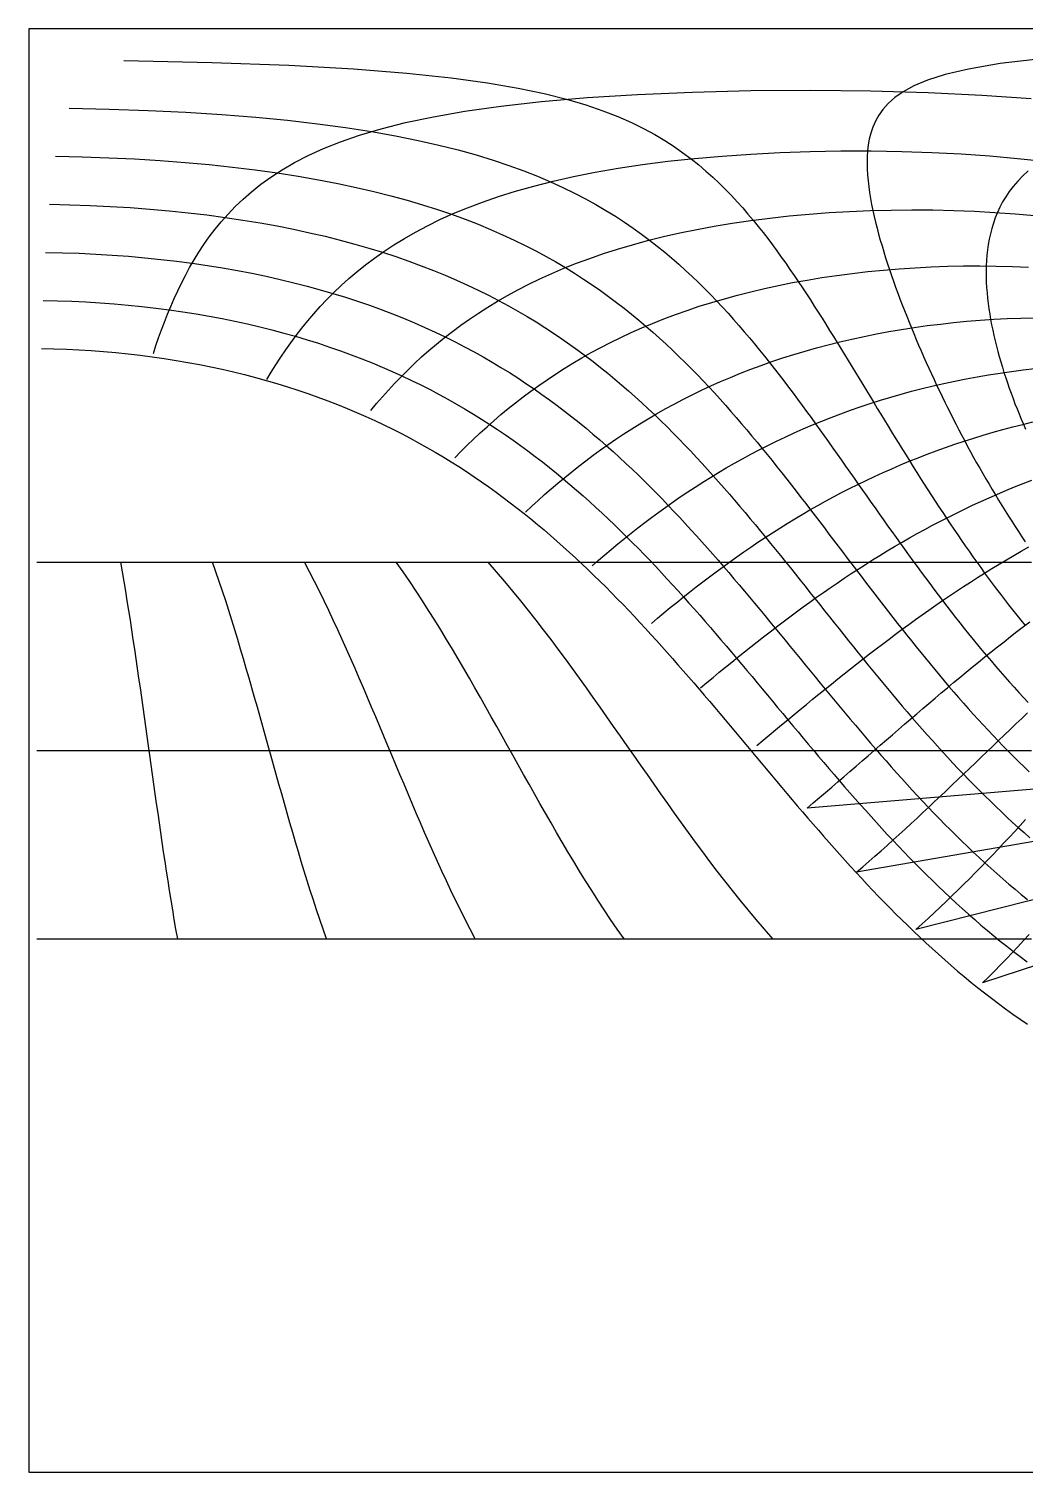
# Model space of a CAD drawing. Header units: millimetres. Extents: x -267 to 267, y -134 to 134.
# Drawn here: x -267 to -83, y -133.5 to 133.5 of the extents above; entities that cross this region are included whole.
import ezdxf

# ---------------------------------------------------------------- set-up
doc = ezdxf.new("R2010")
doc.units = ezdxf.units.MM
doc.layers.add('ENGRAVE', color=7, linetype='Continuous')
doc.layers.add('GUIDE', color=3, linetype='Continuous')

msp = doc.modelspace()

# ---------------------------------------------------------------- linework, layer by layer
at = {"layer": 'ENGRAVE'}
for points in [[(-249.4718, 127.6634), (-233.1893, 127.3229), (-218.9724, 126.7936), (-207.0132, 126.116), (-197.1217, 125.3269), (-188.963, 124.4554), (-182.1955, 123.5232), (-176.5265, 122.5458), (-171.7218, 121.5344), (-167.6001, 120.4969), (-164.0224, 119.4393), (-160.8822, 118.3659), (-158.0972, 117.2799), (-155.6036, 116.1839), (-153.3513, 115.0796), (-151.3006, 113.9687), (-149.4198, 112.8523), (-147.6833, 111.7314), (-146.0702, 110.6067), (-144.5633, 109.479), (-143.1485, 108.3488), (-141.8138, 107.2164), (-140.5494, 106.0824), (-139.3467, 104.947), (-138.1986, 103.8105), (-137.099, 102.6732), (-136.0425, 101.5353), (-135.0245, 100.3969), (-134.041, 99.2584), (-133.0886, 98.1197), (-132.1641, 96.9811), (-131.265, 95.8427), (-130.3886, 94.7046), (-129.533, 93.5669), (-128.6962, 92.4298), (-127.8765, 91.2933), (-127.0724, 90.1575), (-126.2825, 89.0225), (-125.5056, 87.8885), (-124.7405, 86.7553), (-123.9861, 85.6233), (-123.2416, 84.4923), (-122.5061, 83.3626), (-121.7788, 82.2341), (-121.059, 81.107), (-120.346, 79.9812), (-119.6391, 78.857), (-118.9379, 77.7342), (-118.2418, 76.6131), (-117.5502, 75.4936), (-116.8628, 74.3758), (-116.1791, 73.2598), (-115.4987, 72.1457), (-114.8212, 71.0335), (-114.1462, 69.9233), (-113.4735, 68.8151), (-112.8027, 67.709), (-112.1335, 66.6051), (-111.4656, 65.5034), (-110.7987, 64.404), (-110.1326, 63.3069), (-109.4671, 62.2123), (-108.8018, 61.1202), (-108.1367, 60.0306), (-107.4713, 58.9436), (-106.8057, 57.8594), (-106.1395, 56.7779), (-105.4725, 55.6992), (-104.8046, 54.6234), (-104.1356, 53.5506), (-103.4652, 52.4808), (-102.7935, 51.4141), (-102.12, 50.3506), (-101.4448, 49.2904), (-100.7677, 48.2335), (-100.0884, 47.1801), (-99.4069, 46.1301), (-98.723, 45.0837), (-98.0365, 44.0409), (-97.3474, 43.0019), (-96.6554, 41.9667), (-95.9604, 40.9354), (-95.2624, 39.9081), (-94.5611, 38.8849), (-93.8565, 37.8659), (-93.1484, 36.8511), (-92.4366, 35.8406), (-91.7211, 34.8346), (-91.0018, 33.8331), (-90.2785, 32.8363), (-89.551, 31.8442), (-88.8193, 30.8569), (-88.0833, 29.8746), (-87.3428, 28.8973), (-86.5977, 27.9251), (-85.848, 26.9582), (-85.0934, 25.9967), (-84.3339, 25.0406), (-83.5693, 24.0901), (-82.7997, 23.1453)], [(-79.3408, 128.0311), (-87.4122, 127.0835), (-93.2413, 126.0879), (-97.5588, 125.0613), (-100.8276, 124.0139), (-103.3465, 122.952), (-105.3141, 121.8797), (-106.8662, 120.7996), (-108.0983, 119.7139), (-109.0788, 118.6238), (-109.8585, 117.5303), (-110.4754, 116.4343), (-110.9584, 115.3363), (-111.33, 114.2369), (-111.6081, 113.1363), (-111.8068, 112.0349), (-111.9375, 110.9329), (-112.0096, 109.8306), (-112.0306, 108.7281), (-112.0069, 107.6257), (-111.9439, 106.5234), (-111.846, 105.4214), (-111.717, 104.3197), (-111.5602, 103.2186), (-111.3783, 102.118), (-111.1738, 101.0181), (-110.9486, 99.9189), (-110.7047, 98.8206), (-110.4436, 97.7231), (-110.1666, 96.6267), (-109.875, 95.5312), (-109.5698, 94.4369), (-109.252, 93.3437), (-108.9225, 92.2517), (-108.582, 91.1611), (-108.2311, 90.0717), (-107.8705, 88.9838), (-107.5007, 87.8973), (-107.1221, 86.8123), (-106.7353, 85.7289), (-106.3405, 84.6471), (-105.9382, 83.567), (-105.5286, 82.4886), (-105.112, 81.412), (-104.6887, 80.3373), (-104.2589, 79.2645), (-103.8228, 78.1936), (-103.3806, 77.1247), (-102.9324, 76.0579), (-102.4785, 74.9932), (-102.0189, 73.9308), (-101.5538, 72.8705), (-101.0832, 71.8126), (-100.6073, 70.757), (-100.1262, 69.7038), (-99.6398, 68.6532), (-99.1484, 67.605), (-98.6519, 66.5595), (-98.1504, 65.5166), (-97.644, 64.4765), (-97.1326, 63.4391), (-96.6163, 62.4047), (-96.0952, 61.3731), (-95.5692, 60.3445), (-95.0383, 59.319), (-94.5027, 58.2966), (-93.9622, 57.2774), (-93.4168, 56.2615), (-92.8667, 55.2489), (-92.3117, 54.2397), (-91.7518, 53.2339), (-91.1871, 52.2318), (-90.6175, 51.2333), (-90.043, 50.2384), (-89.4636, 49.2474), (-88.8793, 48.2602), (-88.2899, 47.277), (-87.6956, 46.2977), (-87.0963, 45.3226), (-86.4918, 44.3517), (-85.8823, 43.385), (-85.2677, 42.4228), (-84.6479, 41.4649), (-84.0229, 40.5116), (-83.3926, 39.5629), (-82.757, 38.6189)], [(-244.0152, 73.4772), (-243.5362, 74.9285), (-243.037, 76.3783), (-242.5159, 77.8267), (-241.9712, 79.2735), (-241.4009, 80.7185), (-240.8029, 82.1617), (-240.1747, 83.6027), (-239.5138, 85.0415), (-238.817, 86.4779), (-238.0811, 87.9115), (-237.3022, 89.3422), (-236.4762, 90.7696), (-235.5982, 92.1934), (-234.6629, 93.6133), (-233.6639, 95.0287), (-232.5943, 96.4391), (-231.4458, 97.844), (-230.2092, 99.2427), (-228.8736, 100.6344), (-227.4265, 102.0181), (-225.8533, 103.3928), (-224.1368, 104.7572), (-222.257, 106.1096), (-220.1902, 107.4484), (-217.9084, 108.7711), (-215.3785, 110.0752), (-212.5613, 111.3573), (-209.41, 112.6133), (-205.8697, 113.8384), (-201.876, 115.0263), (-197.3542, 116.1693), (-192.2203, 117.2581), (-186.3831, 118.281), (-179.7509, 119.2238), (-172.2433, 120.0696), (-163.8112, 120.7992), (-154.4638, 121.3915), (-144.2979, 121.8256), (-133.5177, 122.0835), (-122.4269, 122.1531), (-111.3866, 122.0312), (-100.7482, 121.7235), (-90.7909, 121.2441), (-81.6887, 120.6121)], [(-259.5537, 118.8301), (-252.1669, 118.6807), (-244.9622, 118.435), (-238.0135, 118.0977), (-231.3774, 117.6746), (-225.0922, 117.1724), (-219.1788, 116.5983), (-213.6433, 115.9593), (-208.4805, 115.2623), (-203.6764, 114.5137), (-199.2118, 113.7195), (-195.0641, 112.885), (-191.2094, 112.015), (-187.6237, 111.1137), (-184.2836, 110.1849), (-181.167, 109.2317), (-178.2533, 108.257), (-175.5236, 107.2633), (-172.9607, 106.2528), (-170.549, 105.2274), (-168.2742, 104.1887), (-166.1238, 103.1382), (-164.0864, 102.0773), (-162.1517, 101.007), (-160.3105, 99.9283), (-158.5546, 98.8421), (-156.8765, 97.7493), (-155.2697, 96.6504), (-153.7281, 95.5463), (-152.2463, 94.4374), (-150.8195, 93.3242), (-149.4432, 92.2072), (-148.1134, 91.0868), (-146.8264, 89.9635), (-145.5791, 88.8375), (-144.3684, 87.7091), (-143.1915, 86.5788), (-142.046, 85.4466), (-140.9295, 84.313), (-139.8399, 83.178), (-138.7754, 82.042), (-137.7342, 80.9051), (-136.7145, 79.7675), (-135.7149, 78.6294), (-134.734, 77.491), (-133.7705, 76.3524), (-132.8232, 75.2137), (-131.891, 74.0752), (-130.9728, 72.9369), (-130.0677, 71.7989), (-129.1747, 70.6615), (-128.293, 69.5246), (-127.4219, 68.3885), (-126.5605, 67.2532), (-125.7081, 66.1188), (-124.8642, 64.9855), (-124.028, 63.8533), (-123.199, 62.7223), (-122.3767, 61.5927), (-121.5604, 60.4646), (-120.7498, 59.3379), (-119.9443, 58.2129), (-119.1435, 57.0896), (-118.347, 55.9681), (-117.5543, 54.8485), (-116.765, 53.7308), (-115.9789, 52.6153), (-115.1954, 51.5018), (-114.4143, 50.3907), (-113.6353, 49.2818), (-112.858, 48.1754), (-112.0821, 47.0715), (-111.3074, 45.9701), (-110.5334, 44.8715), (-109.7601, 43.7756), (-108.987, 42.6825), (-108.214, 41.5924), (-107.4408, 40.5054), (-106.667, 39.4215), (-105.8926, 38.3408), (-105.1173, 37.2634), (-104.3408, 36.1894), (-103.5629, 35.1189), (-102.7834, 34.0521), (-102.0021, 32.9889), (-101.2188, 31.9295), (-100.4333, 30.874), (-99.6453, 29.8226), (-98.8548, 28.7752), (-98.0614, 27.732), (-97.265, 26.6932), (-96.4654, 25.6587), (-95.6624, 24.6288), (-94.8559, 23.6036), (-94.0457, 22.5831), (-93.2315, 21.5674), (-92.4133, 20.5568), (-91.5907, 19.5513), (-90.7638, 18.551), (-89.9323, 17.556), (-89.096, 16.5666), (-88.2547, 15.5827), (-87.4084, 14.6046), (-86.5568, 13.6324), (-85.6998, 12.6661), (-84.8372, 11.7061), (-83.9689, 10.7522), (-83.0947, 9.8049), (-82.2144, 8.864)], [(-262.0825, 109.9458), (-257.155, 109.8466), (-252.2772, 109.6821), (-247.472, 109.4537), (-242.7601, 109.1632), (-238.1592, 108.8129), (-233.6842, 108.4053), (-229.3466, 107.9431), (-225.1552, 107.4293), (-221.1154, 106.8669), (-217.2304, 106.259), (-213.5009, 105.6085), (-209.9256, 104.9186), (-206.5019, 104.1919), (-203.2256, 103.4313), (-200.0918, 102.6393), (-197.0949, 101.8183), (-194.2288, 100.9706), (-191.4873, 100.0982), (-188.8638, 99.2033), (-186.352, 98.2874), (-183.9456, 97.3524), (-181.6385, 96.3997), (-179.4247, 95.4308), (-177.2986, 94.447), (-175.2549, 93.4493), (-173.2884, 92.439), (-171.3943, 91.4171), (-169.5681, 90.3844), (-167.8055, 89.3418), (-166.1026, 88.2901), (-164.4556, 87.23), (-162.861, 86.1622), (-161.3155, 85.0872), (-159.8162, 84.0057), (-158.3601, 82.9182), (-156.9446, 81.8251), (-155.5672, 80.7269), (-154.2255, 79.6241), (-152.9175, 78.517), (-151.641, 77.4059), (-150.3943, 76.2913), (-149.1754, 75.1735), (-147.9827, 74.0526), (-146.8147, 72.9291), (-145.6699, 71.8032), (-144.5469, 70.6751), (-143.4444, 69.5451), (-142.3612, 68.4134), (-141.2962, 67.2801), (-140.2483, 66.1456), (-139.2165, 65.01), (-138.1997, 63.8735), (-137.1971, 62.7362), (-136.2079, 61.5983), (-135.2312, 60.46), (-134.2662, 59.3215), (-133.3122, 58.1828), (-132.3686, 57.0442), (-131.4345, 55.9058), (-130.5096, 54.7676), (-129.593, 53.6299), (-128.6843, 52.4928), (-127.7828, 51.3563), (-126.8882, 50.2206), (-125.9998, 49.0859), (-125.1172, 47.9522), (-124.2399, 46.8197), (-123.3675, 45.6885), (-122.4996, 44.5587), (-121.6357, 43.4303), (-120.7755, 42.3036), (-119.9185, 41.1786), (-119.0644, 40.0554), (-118.2128, 38.9341), (-117.3634, 37.8149), (-116.5159, 36.6978), (-115.6699, 35.583), (-114.8251, 34.4705), (-113.9812, 33.3606), (-113.1379, 32.2531), (-112.2949, 31.1484), (-111.4519, 30.0465), (-110.6086, 28.9474), (-109.7648, 27.8514), (-108.9201, 26.7585), (-108.0744, 25.6688), (-107.2273, 24.5824), (-106.3787, 23.4995), (-105.5282, 22.4202), (-104.6756, 21.3446), (-103.8206, 20.2728), (-102.9631, 19.2049), (-102.1028, 18.1411), (-101.2394, 17.0814), (-100.3728, 16.026), (-99.5027, 14.975), (-98.6288, 13.9286), (-97.7509, 12.8869), (-96.8689, 11.85), (-95.9825, 10.818), (-95.0915, 9.7912), (-94.1957, 8.7695), (-93.2948, 7.7533), (-92.3886, 6.7425), (-91.477, 5.7374), (-90.5597, 4.7381), (-89.6366, 3.7448), (-88.7073, 2.7577), (-87.7718, 1.7768), (-86.8298, 0.8023), (-85.8811, -0.1655), (-84.9255, -1.1266), (-83.9628, -2.0807), (-82.9928, -3.0277), (-82.0154, -3.9674)], [(-223.0391, 68.6466), (-222.21, 70.017), (-221.3515, 71.3832), (-220.4617, 72.745), (-219.5386, 74.1019), (-218.5797, 75.4538), (-217.5828, 76.8001), (-216.545, 78.1405), (-215.4634, 79.4745), (-214.335, 80.8017), (-213.1563, 82.1215), (-211.9236, 83.4333), (-210.6328, 84.7364), (-209.2795, 86.0302), (-207.8589, 87.3138), (-206.3659, 88.5863), (-204.7946, 89.8468), (-203.1391, 91.0943), (-201.3924, 92.3274), (-199.5474, 93.5449), (-197.5962, 94.7453), (-195.5302, 95.9269), (-193.3404, 97.088), (-191.017, 98.2264), (-188.5497, 99.3399), (-185.9275, 100.426), (-183.1392, 101.4818), (-180.1731, 102.5044), (-177.0178, 103.4903), (-173.6619, 104.4357), (-170.0949, 105.3365), (-166.3077, 106.1884), (-162.2933, 106.9866), (-158.0473, 107.7262), (-153.5695, 108.402), (-148.8642, 109.0086), (-143.9416, 109.5408), (-138.8183, 109.9936), (-133.5177, 110.3623), (-128.0703, 110.6429), (-122.5127, 110.832), (-116.8867, 110.9273), (-111.2374, 110.9278), (-105.611, 110.8333), (-100.0525, 110.6451), (-94.6039, 110.3654), (-89.3017, 109.9975), (-84.1766, 109.5455), (-79.2519, 109.014)], [(-82.2359, 107.2265), (-83.2514, 106.2849), (-84.1635, 105.3362), (-84.9813, 104.3811), (-85.7132, 103.4204), (-86.3667, 102.4547), (-86.9482, 101.4847), (-87.4638, 100.5109), (-87.9188, 99.5337), (-88.3178, 98.5536), (-88.6653, 97.571), (-88.965, 96.5862), (-89.2205, 95.5995), (-89.4349, 94.6112), (-89.611, 93.6217), (-89.7515, 92.6311), (-89.8587, 91.6397), (-89.9347, 90.6477), (-89.9814, 89.6553), (-90.0007, 88.6627), (-89.9942, 87.67), (-89.9633, 86.6775), (-89.9095, 85.6852), (-89.8339, 84.6934), (-89.7378, 83.7021), (-89.6221, 82.7115), (-89.4879, 81.7218), (-89.336, 80.733), (-89.1674, 79.7453), (-88.9826, 78.7587), (-88.7825, 77.7735), (-88.5677, 76.7896), (-88.3389, 75.8073), (-88.0965, 74.8265), (-87.841, 73.8474), (-87.5731, 72.8702), (-87.2931, 71.8948), (-87.0014, 70.9214), (-86.6984, 69.9501), (-86.3846, 68.9809), (-86.0601, 68.014), (-85.7254, 67.0494), (-85.3807, 66.0873), (-85.0263, 65.1277), (-84.6624, 64.1706), (-84.2893, 63.2163), (-83.9072, 62.2647), (-83.5163, 61.316), (-83.1168, 60.3702), (-82.7088, 59.4274)], [(-263.2489, 101.0525), (-259.4729, 100.9765), (-255.7177, 100.8503), (-251.9931, 100.6744), (-248.3086, 100.4497), (-244.6728, 100.1771), (-241.0936, 99.8578), (-237.5778, 99.4933), (-234.1314, 99.0848), (-230.7595, 98.6341), (-227.4661, 98.1427), (-224.2544, 97.6124), (-221.1265, 97.0449), (-218.0838, 96.4419), (-215.1271, 95.8052), (-212.2563, 95.1366), (-209.4709, 94.4377), (-206.7698, 93.7101), (-204.1515, 92.9555), (-201.6142, 92.1753), (-199.1557, 91.3712), (-196.7739, 90.5444), (-194.4663, 89.6963), (-192.2302, 88.8282), (-190.0629, 87.9414), (-187.962, 87.0369), (-185.9245, 86.1158), (-183.9479, 85.1792), (-182.0296, 84.228), (-180.1668, 83.2631), (-178.3572, 82.2854), (-176.5982, 81.2956), (-174.8875, 80.2946), (-173.2228, 79.2829), (-171.6019, 78.2614), (-170.0227, 77.2306), (-168.4831, 76.1911), (-166.9812, 75.1434), (-165.5151, 74.0881), (-164.0831, 73.0257), (-162.6835, 71.9566), (-161.3146, 70.8813), (-159.9749, 69.8001), (-158.663, 68.7135), (-157.3774, 67.6218), (-156.1168, 66.5254), (-154.88, 65.4246), (-153.6657, 64.3197), (-152.4728, 63.211), (-151.3002, 62.0989), (-150.1468, 60.9835), (-149.0117, 59.8651), (-147.8938, 58.7439), (-146.7924, 57.6203), (-145.7065, 56.4944), (-144.6352, 55.3664), (-143.5779, 54.2366), (-142.5337, 53.1051), (-141.5019, 51.9721), (-140.4818, 50.8378), (-139.4728, 49.7025), (-138.4742, 48.5662), (-137.4854, 47.4291), (-136.5058, 46.2914), (-135.5348, 45.1532), (-134.5719, 44.0147), (-133.6166, 42.8761), (-132.6684, 41.7374), (-131.7268, 40.5989), (-130.7912, 39.4607), (-129.8613, 38.3228), (-128.9366, 37.1855), (-128.0166, 36.0488), (-127.101, 34.913), (-126.1894, 33.778), (-125.2813, 32.6441), (-124.3764, 31.5114), (-123.4743, 30.38), (-122.5747, 29.25), (-121.6771, 28.1215), (-120.7813, 26.9948), (-119.8868, 25.8698), (-118.9935, 24.7467), (-118.1009, 23.6256), (-117.2087, 22.5068), (-116.3166, 21.3901), (-115.4244, 20.2759), (-114.5316, 19.1643), (-113.6381, 18.0552), (-112.7434, 16.949), (-111.8474, 15.8456), (-110.9498, 14.7453), (-110.0502, 13.6481), (-109.1483, 12.5542), (-108.244, 11.4638), (-107.3369, 10.3769), (-106.4267, 9.2937), (-105.5132, 8.2143), (-104.5962, 7.1389), (-103.6752, 6.0676), (-102.7502, 5.0005), (-101.8207, 3.9379), (-100.8867, 2.8797), (-99.9477, 1.8263), (-99.0035, 0.7778), (-98.0539, -0.2658), (-97.0986, -1.3041), (-96.1374, -2.3372), (-95.17, -3.3647), (-94.1961, -4.3866), (-93.2155, -5.4026), (-92.228, -6.4127), (-91.2332, -7.4165), (-90.2309, -8.4139), (-89.2209, -9.4048), (-88.203, -10.3889), (-87.1768, -11.366), (-86.1421, -12.336), (-85.0988, -13.2986), (-84.0464, -14.2537), (-82.9849, -15.2009), (-81.9139, -16.1402)], [(-203.8087, 62.917), (-202.7498, 64.1811), (-201.661, 65.4384), (-200.5406, 66.6886), (-199.3868, 67.9312), (-198.198, 69.1657), (-196.9722, 70.3917), (-195.7074, 71.6085), (-194.4016, 72.8157), (-193.0523, 74.0127), (-191.6575, 75.1987), (-190.2145, 76.3732), (-188.7208, 77.5353), (-187.1736, 78.6842), (-185.5703, 79.8191), (-183.9077, 80.939), (-182.1829, 82.043), (-180.3926, 83.1301), (-178.5337, 84.1989), (-176.6027, 85.2484), (-174.5962, 86.2772), (-172.5109, 87.284), (-170.3433, 88.2672), (-168.0899, 89.2253), (-165.7476, 90.1565), (-163.3132, 91.0592), (-160.7838, 91.9314), (-158.157, 92.7712), (-155.4305, 93.5764), (-152.6027, 94.3451), (-149.6727, 95.0749), (-146.6404, 95.7636), (-143.5064, 96.4089), (-140.2725, 97.0085), (-136.9415, 97.56), (-133.5177, 98.0614), (-130.0064, 98.5103), (-126.4144, 98.9047), (-122.75, 99.2428), (-119.0226, 99.5229), (-115.2429, 99.7435), (-111.4227, 99.9034), (-107.5746, 100.0018), (-103.7118, 100.0381), (-99.8479, 100.0122), (-95.9964, 99.9241), (-92.1706, 99.7744), (-88.3833, 99.5639), (-84.6464, 99.2937), (-80.9708, 98.9651)], [(-263.9317, 92.1559), (-260.8335, 92.0936), (-257.746, 91.9899), (-254.6745, 91.8453), (-251.6239, 91.6601), (-248.5992, 91.4349), (-245.6046, 91.1702), (-242.6445, 90.867), (-239.7225, 90.526), (-236.8422, 90.1481), (-234.0065, 89.7343), (-231.218, 89.2856), (-228.4789, 88.8032), (-225.7911, 88.2881), (-223.1559, 87.7414), (-220.5745, 87.1643), (-218.0475, 86.5581), (-215.5754, 85.9237), (-213.1583, 85.2624), (-210.7961, 84.5753), (-208.4885, 83.8636), (-206.2348, 83.1282), (-204.0343, 82.3703), (-201.8861, 81.591), (-199.7893, 80.7911), (-197.7427, 79.9718), (-195.745, 79.1338), (-193.795, 78.2782), (-191.8914, 77.4058), (-190.0328, 76.5174), (-188.2177, 75.6138), (-186.4449, 74.6958), (-184.7127, 73.7641), (-183.02, 72.8194), (-181.3651, 71.8624), (-179.7469, 70.8937), (-178.1638, 69.9139), (-176.6145, 68.9235), (-175.0978, 67.9232), (-173.6124, 66.9135), (-172.1569, 65.8948), (-170.7302, 64.8676), (-169.3312, 63.8323), (-167.9586, 62.7895), (-166.6114, 61.7395), (-165.2885, 60.6828), (-163.9888, 59.6196), (-162.7113, 58.5503), (-161.4551, 57.4754), (-160.2193, 56.395), (-159.0029, 55.3096), (-157.805, 54.2194), (-156.6249, 53.1247), (-155.4617, 52.0258), (-154.3146, 50.9229), (-153.1829, 49.8163), (-152.0658, 48.7063), (-150.9627, 47.5931), (-149.8728, 46.4769), (-148.7955, 45.3578), (-147.7301, 44.2363), (-146.6761, 43.1123), (-145.6329, 41.9862), (-144.5999, 40.8582), (-143.5764, 39.7283), (-142.5621, 38.5968), (-141.5563, 37.4639), (-140.5586, 36.3297), (-139.5684, 35.1944), (-138.5854, 34.0582), (-137.6089, 32.9212), (-136.6386, 31.7836), (-135.6741, 30.6455), (-134.7148, 29.507), (-133.7604, 28.3684), (-132.8105, 27.2297), (-131.8647, 26.0912), (-130.9225, 24.9529), (-129.9837, 23.815), (-129.0478, 22.6776), (-128.1144, 21.5408), (-127.1832, 20.4049), (-126.2539, 19.2699), (-125.326, 18.1359), (-124.3994, 17.0031), (-123.4735, 15.8717), (-122.5481, 14.7417), (-121.6228, 13.6134), (-120.6974, 12.4867), (-119.7714, 11.3619), (-118.8447, 10.2391), (-117.9168, 9.1185), (-116.9874, 8.0001), (-116.0563, 6.8841), (-115.1232, 5.7707), (-114.1876, 4.66), (-113.2493, 3.5521), (-112.3081, 2.4471), (-111.3635, 1.3453), (-110.4154, 0.2468), (-109.4633, -0.8484), (-108.507, -1.9399), (-107.5462, -3.0278), (-106.5806, -4.1117), (-105.6099, -5.1917), (-104.6337, -6.2674), (-103.6518, -7.3387), (-102.6639, -8.4055), (-101.6696, -9.4676), (-100.6687, -10.5248), (-99.6608, -11.5769), (-98.6456, -12.6238), (-97.6229, -13.6652), (-96.5923, -14.701), (-95.5534, -15.7309), (-94.5061, -16.7549), (-93.45, -17.7725), (-92.3847, -18.7838), (-91.3099, -19.7883), (-90.2254, -20.786), (-89.1308, -21.7765), (-88.0259, -22.7597), (-86.9102, -23.7353), (-85.7835, -24.7031), (-84.6455, -25.6628), (-83.4958, -26.6142), (-82.3342, -27.5569)], [(-188.2816, 54.1413), (-187.1373, 55.309), (-185.969, 56.469), (-184.7755, 57.6211), (-183.5557, 58.7648), (-182.3086, 59.8997), (-181.033, 61.0254), (-179.7276, 62.1414), (-178.3913, 63.2472), (-177.0227, 64.3423), (-175.6206, 65.4261), (-174.1836, 66.498), (-172.7103, 67.5575), (-171.1993, 68.6039), (-169.6493, 69.6366), (-168.0587, 70.6547), (-166.4261, 71.6577), (-164.7501, 72.6446), (-163.0291, 73.6148), (-161.2617, 74.5673), (-159.4465, 75.5012), (-157.582, 76.4157), (-155.6671, 77.3097), (-153.7003, 78.1822), (-151.6804, 79.0321), (-149.6065, 79.8585), (-147.4775, 80.6601), (-145.2927, 81.4358), (-143.0514, 82.1843), (-140.7533, 82.9046), (-138.3982, 83.5953), (-135.9862, 84.2551), (-133.5177, 84.8828), (-130.9935, 85.4772), (-128.4147, 86.0369), (-125.7828, 86.5607), (-123.0996, 87.0474), (-120.3675, 87.4958), (-117.5891, 87.9047), (-114.7678, 88.2731), (-111.907, 88.6), (-109.0107, 88.8844), (-106.0834, 89.1255), (-103.1298, 89.3226), (-100.1548, 89.4752), (-97.1639, 89.5826), (-94.1624, 89.6447), (-91.1561, 89.6612), (-88.1505, 89.6321), (-85.1514, 89.5574), (-82.1643, 89.4375)], [(-264.3883, 83.2577), (-261.7444, 83.2046), (-259.1068, 83.1161), (-256.4787, 82.9926), (-253.8629, 82.8341), (-251.2624, 82.6412), (-248.68, 82.4141), (-246.1184, 82.1534), (-243.58, 81.8595), (-241.067, 81.5331), (-238.5817, 81.1747), (-236.1259, 80.7851), (-233.7014, 80.365), (-231.3097, 79.915), (-228.9521, 79.436), (-226.6297, 78.9288), (-224.3435, 78.394), (-222.0942, 77.8327), (-219.8824, 77.2456), (-217.7085, 76.6335), (-215.5728, 75.9972), (-213.4754, 75.3377), (-211.4163, 74.6556), (-209.3952, 73.9519), (-207.412, 73.2272), (-205.4663, 72.4825), (-203.5577, 71.7184), (-201.6856, 70.9358), (-199.8495, 70.1353), (-198.0487, 69.3176), (-196.2825, 68.4835), (-194.5501, 67.6337), (-192.8509, 66.7687), (-191.1839, 65.8892), (-189.5485, 64.9958), (-187.9436, 64.0892), (-186.3686, 63.1698), (-184.8225, 62.2382), (-183.3045, 61.295), (-181.8137, 60.3407), (-180.3492, 59.3757), (-178.9103, 58.4005), (-177.4961, 57.4156), (-176.1057, 56.4214), (-174.7383, 55.4183), (-173.3931, 54.4067), (-172.0694, 53.3871), (-170.7664, 52.3598), (-169.4832, 51.3251), (-168.2192, 50.2834), (-166.9737, 49.235), (-165.7458, 48.1803), (-164.535, 47.1195), (-163.3406, 46.053), (-162.1618, 44.981), (-160.9981, 43.9039), (-159.8488, 42.8218), (-158.7133, 41.735), (-157.591, 40.6438), (-156.4814, 39.5485), (-155.3838, 38.4492), (-154.2978, 37.3462), (-153.2227, 36.2397), (-152.1581, 35.1298), (-151.1034, 34.0169), (-150.0581, 32.9011), (-149.0218, 31.7826), (-147.994, 30.6616), (-146.9741, 29.5383), (-145.9619, 28.4128), (-144.9567, 27.2854), (-143.9582, 26.1562), (-142.966, 25.0253), (-141.9796, 23.8929), (-140.9986, 22.7593), (-140.0227, 21.6245), (-139.0513, 20.4887), (-138.0842, 19.352), (-137.121, 18.2147), (-136.1612, 17.0768), (-135.2045, 15.9385), (-134.2506, 14.7999), (-133.2991, 13.6613), (-132.3495, 12.5227), (-131.4017, 11.3842), (-130.4552, 10.2461), (-129.5096, 9.1084), (-128.5647, 7.9713), (-127.6201, 6.835), (-126.6754, 5.6995), (-125.7304, 4.5651), (-124.7846, 3.4318), (-123.8378, 2.2998), (-122.8896, 1.1693), (-121.9397, 0.0403), (-120.9878, -1.0869), (-120.0334, -2.2123), (-119.0764, -3.3356), (-118.1163, -4.4568), (-117.1528, -5.5756), (-116.1857, -6.692), (-115.2145, -7.8057), (-114.2389, -8.9167), (-113.2585, -10.0247), (-112.2731, -11.1296), (-111.2823, -12.2312), (-110.2858, -13.3294), (-109.2831, -14.4239), (-108.274, -15.5147), (-107.2581, -16.6015), (-106.235, -17.6842), (-105.2044, -18.7625), (-104.1659, -19.8362), (-103.1192, -20.9053), (-102.0638, -21.9694), (-100.9994, -23.0284), (-99.9256, -24.082), (-98.8421, -25.1301), (-97.7484, -26.1724), (-96.6442, -27.2087), (-95.5291, -28.2387), (-94.4026, -29.2623), (-93.2644, -30.2791), (-92.1141, -31.2889), (-90.9513, -32.2915), (-89.7755, -33.2865), (-88.5864, -34.2737), (-87.3835, -35.2529), (-86.1665, -36.2237), (-84.9349, -37.1858), (-83.6883, -38.139), (-82.4263, -39.0828)], [(-175.2004, 44.1048), (-174.0351, 45.1931), (-172.8521, 46.2743), (-171.6509, 47.3481), (-170.4306, 48.4142), (-169.1907, 49.4721), (-167.9304, 50.5217), (-166.6489, 51.5624), (-165.3456, 52.5939), (-164.0197, 53.6158), (-162.6704, 54.6277), (-161.297, 55.6291), (-159.8986, 56.6196), (-158.4745, 57.5987), (-157.024, 58.566), (-155.5462, 59.5209), (-154.0403, 60.4628), (-152.5056, 61.3914), (-150.9413, 62.3059), (-149.3466, 63.2058), (-147.7209, 64.0905), (-146.0633, 64.9594), (-144.3732, 65.8119), (-142.6501, 66.6472), (-140.8931, 67.4647), (-139.1019, 68.2637), (-137.2758, 69.0435), (-135.4146, 69.8033), (-133.5177, 70.5423), (-131.5849, 71.2599), (-129.6161, 71.9553), (-127.6112, 72.6276), (-125.5702, 73.276), (-123.4932, 73.8998), (-121.3806, 74.4981), (-119.2327, 75.0702), (-117.0502, 75.6153), (-114.8338, 76.1325), (-112.5844, 76.6211), (-110.303, 77.0802), (-107.9911, 77.5093), (-105.6498, 77.9076), (-103.281, 78.2743), (-100.8862, 78.6089), (-98.4676, 78.9107), (-96.0272, 79.1792), (-93.5673, 79.4138), (-91.0903, 79.6142), (-88.5988, 79.78), (-86.0954, 79.9107), (-83.5828, 80.0062), (-81.0639, 80.0663)], [(-264.7213, 74.3588), (-262.4093, 74.3123), (-260.1013, 74.2349), (-257.7993, 74.1268), (-255.5052, 73.988), (-253.221, 73.8189), (-250.9484, 73.6197), (-248.6893, 73.3906), (-246.4453, 73.1321), (-244.2179, 72.8444), (-242.0088, 72.5282), (-239.8193, 72.1837), (-237.6506, 71.8116), (-235.504, 71.4122), (-233.3805, 70.9862), (-231.2811, 70.5341), (-229.2067, 70.0565), (-227.1579, 69.5539), (-225.1355, 69.027), (-223.14, 68.4764), (-221.1717, 67.9028), (-219.2311, 67.3066), (-217.3183, 66.6887), (-215.4336, 66.0495), (-213.577, 65.3897), (-211.7485, 64.71), (-209.948, 64.0109), (-208.1755, 63.2931), (-206.4307, 62.5572), (-204.7133, 61.8037), (-203.0232, 61.0333), (-201.3598, 60.2464), (-199.7229, 59.4438), (-198.1121, 58.6258), (-196.5269, 57.7932), (-194.9667, 56.9463), (-193.4313, 56.0856), (-191.9199, 55.2118), (-190.4321, 54.3252), (-188.9674, 53.4263), (-187.5251, 52.5156), (-186.1048, 51.5936), (-184.7059, 50.6605), (-183.3277, 49.717), (-181.9698, 48.7633), (-180.6315, 47.7999), (-179.3123, 46.827), (-178.0116, 45.8452), (-176.7288, 44.8548), (-175.4634, 43.856), (-174.2149, 42.8493), (-172.9826, 41.8349), (-171.766, 40.8131), (-170.5646, 39.7843), (-169.3779, 38.7488), (-168.2053, 37.7068), (-167.0464, 36.6586), (-165.9005, 35.6044), (-164.7673, 34.5446), (-163.6462, 33.4793), (-162.5368, 32.4089), (-161.4385, 31.3335), (-160.3509, 30.2534), (-159.2736, 29.1688), (-158.2061, 28.0799), (-157.1479, 26.9869), (-156.0987, 25.8901), (-155.0579, 24.7895), (-154.0252, 23.6855), (-153.0002, 22.5782), (-151.9824, 21.4678), (-150.9715, 20.3545), (-149.967, 19.2384), (-148.9686, 18.1197), (-147.9759, 16.9986), (-146.9885, 15.8753), (-146.006, 14.7499), (-145.028, 13.6226), (-144.0542, 12.4935), (-143.0843, 11.3627), (-142.1178, 10.2306), (-141.1545, 9.0971), (-140.1939, 7.9625), (-139.2357, 6.8269), (-138.2795, 5.6904), (-137.3251, 4.5531), (-136.3721, 3.4154), (-135.42, 2.2771), (-134.4687, 1.1386), (-133.5177, 0), (-132.5667, -1.1386), (-131.6153, -2.2771), (-130.6633, -3.4154), (-129.7103, -4.5531), (-128.7558, -5.6904), (-127.7997, -6.8269), (-126.8415, -7.9625), (-125.8809, -9.0971), (-124.9175, -10.2306), (-123.9511, -11.3627), (-122.9811, -12.4935), (-122.0074, -13.6226), (-121.0294, -14.7499), (-120.0469, -15.8753), (-119.0595, -16.9986), (-118.0667, -18.1197), (-117.0683, -19.2384), (-116.0639, -20.3545), (-115.0529, -21.4678), (-114.0352, -22.5782), (-113.0101, -23.6855), (-111.9775, -24.7895), (-110.9367, -25.8901), (-109.8875, -26.9869), (-108.8293, -28.0799), (-107.7618, -29.1688), (-106.6845, -30.2534), (-105.5969, -31.3335), (-104.4986, -32.4089), (-103.3892, -33.4793), (-102.2681, -34.5446), (-101.1348, -35.6044), (-99.989, -36.6586), (-98.83, -37.7068), (-97.6575, -38.7488), (-96.4708, -39.7843), (-95.2694, -40.8131), (-94.0528, -41.8349), (-92.8205, -42.8493), (-91.572, -43.856), (-90.3066, -44.8548), (-89.0238, -45.8452), (-87.7231, -46.827), (-86.4039, -47.7999), (-85.0656, -48.7633), (-83.7077, -49.717), (-82.3295, -50.6605)], [(-162.8758, 34.1619), (-161.7054, 35.185), (-160.5227, 36.2021), (-159.3271, 37.213), (-158.1182, 38.2174), (-156.8954, 39.2149), (-155.6584, 40.2053), (-154.4066, 41.1884), (-153.1394, 42.1638), (-151.8565, 43.1311), (-150.5574, 44.0901), (-149.2415, 45.0405), (-147.9083, 45.9819), (-146.5573, 46.9139), (-145.1881, 47.8362), (-143.8001, 48.7484), (-142.3928, 49.6502), (-140.9658, 50.541), (-139.5185, 51.4206), (-138.0506, 52.2885), (-136.5614, 53.1443), (-135.0506, 53.9875), (-133.5177, 54.8177), (-131.9623, 55.6344), (-130.384, 56.4372), (-128.7824, 57.2256), (-127.1572, 57.999), (-125.508, 58.757), (-123.8345, 59.499), (-122.1365, 60.2246), (-120.4138, 60.9331), (-118.6662, 61.6241), (-116.8936, 62.2971), (-115.0959, 62.9513), (-113.2731, 63.5864), (-111.4252, 64.2018), (-109.5524, 64.7967), (-107.6548, 65.3709), (-105.7328, 65.9235), (-103.7865, 66.4542), (-101.8165, 66.9623), (-99.8233, 67.4473), (-97.8073, 67.9087), (-95.7694, 68.3459), (-93.7102, 68.7585), (-91.6305, 69.1459), (-89.5314, 69.5076), (-87.4139, 69.8432), (-85.279, 70.1524), (-83.128, 70.4345), (-80.9621, 70.6894)], [(-151.9153, 23.504), (-150.7553, 24.4836), (-149.5873, 25.4589), (-148.4111, 26.4296), (-147.2262, 27.3956), (-146.0324, 28.3565), (-144.8291, 29.3122), (-143.6161, 30.2625), (-142.393, 31.207), (-141.1595, 32.1456), (-139.9151, 33.078), (-138.6595, 34.004), (-137.3924, 34.9232), (-136.1133, 35.8355), (-134.8218, 36.7405), (-133.5177, 37.6379), (-132.2005, 38.5276), (-130.8698, 39.4091), (-129.5254, 40.2822), (-128.1668, 41.1466), (-126.7936, 42.0019), (-125.4056, 42.8479), (-124.0024, 43.6842), (-122.5835, 44.5104), (-121.1487, 45.3263), (-119.6977, 46.1315), (-118.2302, 46.9255), (-116.7457, 47.7082), (-115.2442, 48.479), (-113.7252, 49.2376), (-112.1884, 49.9836), (-110.6338, 50.7167), (-109.061, 51.4364), (-107.4699, 52.1423), (-105.8602, 52.8341), (-104.2319, 53.5112), (-102.5847, 54.1733), (-100.9187, 54.82), (-99.2337, 55.4508), (-97.5298, 56.0654), (-95.8069, 56.6632), (-94.0651, 57.2438), (-92.3046, 57.8069), (-90.5253, 58.3519), (-88.7276, 58.8785), (-86.9117, 59.3862), (-85.0777, 59.8746), (-83.2262, 60.3433), (-81.3574, 60.7918)], [(-142.797, 11.6041), (-141.6527, 12.562), (-140.5045, 13.5177), (-139.3521, 14.4709), (-138.1954, 15.4215), (-137.0338, 16.3693), (-135.8672, 17.3142), (-134.6953, 18.2558), (-133.5177, 19.1941), (-132.3341, 20.1287), (-131.1442, 21.0596), (-129.9478, 21.9866), (-128.7444, 22.9093), (-127.5338, 23.8276), (-126.3156, 24.7413), (-125.0896, 25.6502), (-123.8555, 26.5541), (-122.6129, 27.4526), (-121.3614, 28.3457), (-120.1009, 29.233), (-118.8309, 30.1143), (-117.5512, 30.9894), (-116.2614, 31.8581), (-114.9613, 32.72), (-113.6504, 33.5749), (-112.3286, 34.4227), (-110.9955, 35.2629), (-109.6508, 36.0953), (-108.2941, 36.9196), (-106.9253, 37.7357), (-105.544, 38.543), (-104.1499, 39.3415), (-102.7427, 40.1308), (-101.3222, 40.9105), (-99.8882, 41.6804), (-98.4403, 42.4401), (-96.9783, 43.1894), (-95.5019, 43.9279), (-94.0111, 44.6553), (-92.5055, 45.3712), (-90.9849, 46.0753), (-89.4493, 46.7672), (-87.8983, 47.4467), (-86.332, 48.1133), (-84.7501, 48.7668), (-83.1526, 49.4066), (-81.5394, 50.0326)], [(175.2004, 44.1048), (-90.6866, -43.0097), (-89.5546, -41.9082), (-88.4382, -40.8004), (-87.337, -39.6868), (-86.2502, -38.5674), (-85.1774, -37.4427), (-84.1178, -36.3128), (-83.0711, -35.178), (-82.0366, -34.0385)], [(-132.379, 0.9509), (-131.24, 1.9017), (-130.1004, 2.8521), (-128.96, 3.802), (-127.8184, 4.7512), (-126.6754, 5.6995), (-125.5307, 6.6469), (-124.384, 7.593), (-123.235, 8.5377), (-122.0835, 9.4809), (-120.929, 10.4224), (-119.7714, 11.3619), (-118.6104, 12.2994), (-117.4457, 13.2346), (-116.2769, 14.1673), (-115.1038, 15.0974), (-113.9261, 16.0247), (-112.7434, 16.949), (-111.5556, 17.87), (-110.3623, 18.7877), (-109.1632, 19.7017), (-107.958, 20.612), (-106.7464, 21.5182), (-105.5282, 22.4202), (-104.3029, 23.3178), (-103.0704, 24.2108), (-101.8303, 25.0989), (-100.5822, 25.982), (-99.326, 26.8598), (-98.0614, 27.732), (-96.7879, 28.5985), (-95.5054, 29.459), (-94.2134, 30.3133), (-92.9118, 31.1611), (-91.6003, 32.0022), (-90.2785, 32.8363), (-88.9461, 33.6632), (-87.6029, 34.4826), (-86.2486, 35.2942), (-84.8828, 36.0978), (-83.5055, 36.8931), (-82.1161, 37.6798)], [(-265.5518, 34.863), (-264.0683, 34.863), (-262.5848, 34.863), (-261.1013, 34.863), (-259.6177, 34.863), (-258.1342, 34.863), (-256.6507, 34.863), (-255.1671, 34.863), (-253.6836, 34.863), (-252.2001, 34.863), (-250.7165, 34.863), (-249.233, 34.863), (-247.7495, 34.863), (-246.266, 34.863), (-244.7824, 34.863), (-243.2989, 34.863), (-241.8154, 34.863), (-240.3318, 34.863), (-238.8483, 34.863), (-237.3648, 34.863), (-235.8812, 34.863), (-234.3977, 34.863), (-232.9142, 34.863), (-231.4307, 34.863), (-229.9471, 34.863), (-228.4636, 34.863), (-226.9801, 34.863), (-225.4965, 34.863), (-224.013, 34.863), (-222.5295, 34.863), (-221.0459, 34.863), (-219.5624, 34.863), (-218.0789, 34.863), (-216.5954, 34.863), (-215.1118, 34.863), (-213.6283, 34.863), (-212.1448, 34.863), (-210.6612, 34.863), (-209.1777, 34.863), (-207.6942, 34.863), (-206.2107, 34.863), (-204.7271, 34.863), (-203.2436, 34.863), (-201.7601, 34.863), (-200.2765, 34.863), (-198.793, 34.863), (-197.3095, 34.863), (-195.8259, 34.863), (-194.3424, 34.863), (-192.8589, 34.863), (-191.3754, 34.863), (-189.8918, 34.863), (-188.4083, 34.863), (-186.9248, 34.863), (-185.4412, 34.863), (-183.9577, 34.863), (-182.4742, 34.863), (-180.9906, 34.863), (-179.5071, 34.863), (-178.0236, 34.863), (-176.5401, 34.863), (-175.0565, 34.863), (-173.573, 34.863), (-172.0895, 34.863), (-170.6059, 34.863), (-169.1224, 34.863), (-167.6389, 34.863), (-166.1553, 34.863), (-164.6718, 34.863), (-163.1883, 34.863), (-161.7048, 34.863), (-160.2212, 34.863), (-158.7377, 34.863), (-157.2542, 34.863), (-155.7706, 34.863), (-154.2871, 34.863), (-152.8036, 34.863), (-151.32, 34.863), (-149.8365, 34.863), (-148.353, 34.863), (-146.8695, 34.863), (-145.3859, 34.863), (-143.9024, 34.863), (-142.4189, 34.863), (-140.9353, 34.863), (-139.4518, 34.863), (-137.9683, 34.863), (-136.4847, 34.863), (-135.0012, 34.863), (-133.5177, 34.863), (-132.0342, 34.863), (-130.5506, 34.863), (-129.0671, 34.863), (-127.5836, 34.863), (-126.1, 34.863), (-124.6165, 34.863), (-123.133, 34.863), (-121.6494, 34.863), (-120.1659, 34.863), (-118.6824, 34.863), (-117.1989, 34.863), (-115.7153, 34.863), (-114.2318, 34.863), (-112.7483, 34.863), (-111.2647, 34.863), (-109.7812, 34.863), (-108.2977, 34.863), (-106.8142, 34.863), (-105.3306, 34.863), (-103.8471, 34.863), (-102.3636, 34.863), (-100.88, 34.863), (-99.3965, 34.863), (-97.913, 34.863), (-96.4294, 34.863), (-94.9459, 34.863), (-93.4624, 34.863), (-91.9789, 34.863), (-90.4953, 34.863), (-89.0118, 34.863), (-87.5283, 34.863), (-86.0447, 34.863), (-84.5612, 34.863), (-83.0777, 34.863), (-81.5941, 34.863)], [(-239.5177, -34.863), (-239.8312, -33.0751), (-240.1368, -31.2873), (-240.4353, -29.4994), (-240.7274, -27.7116), (-241.0136, -25.9237), (-241.2945, -24.1359), (-241.5706, -22.348), (-241.8424, -20.5602), (-242.1104, -18.7724), (-242.3748, -16.9845), (-242.6362, -15.1967), (-242.8948, -13.4088), (-243.1511, -11.621), (-243.4054, -9.8331), (-243.6581, -8.0453), (-243.9093, -6.2575), (-244.1595, -4.4696), (-244.409, -2.6818), (-244.658, -0.8939), (-244.9069, 0.8939), (-245.1559, 2.6818), (-245.4053, 4.4696), (-245.6555, 6.2575), (-245.9068, 8.0453), (-246.1594, 9.8331), (-246.4137, 11.621), (-246.67, 13.4088), (-246.9287, 15.1967), (-247.1901, 16.9845), (-247.4545, 18.7724), (-247.7224, 20.5602), (-247.9942, 22.348), (-248.2703, 24.1359), (-248.5513, 25.9237), (-248.8375, 27.7116), (-249.1296, 29.4994), (-249.4281, 31.2873), (-249.7337, 33.0751), (-250.0471, 34.863)], [(-212.0001, -34.863), (-212.6269, -33.0751), (-213.2382, -31.2873), (-213.8352, -29.4994), (-214.4194, -27.7116), (-214.9918, -25.9237), (-215.5537, -24.1359), (-216.1059, -22.348), (-216.6495, -20.5602), (-217.1853, -18.7724), (-217.7142, -16.9845), (-218.237, -15.1967), (-218.7543, -13.4088), (-219.2669, -11.621), (-219.7755, -9.8331), (-220.2808, -8.0453), (-220.7833, -6.2575), (-221.2837, -4.4696), (-221.7826, -2.6818), (-222.2806, -0.8939), (-222.7783, 0.8939), (-223.2764, 2.6818), (-223.7753, 4.4696), (-224.2757, 6.2575), (-224.7782, 8.0453), (-225.2834, 9.8331), (-225.792, 11.621), (-226.3047, 13.4088), (-226.822, 15.1967), (-227.3447, 16.9845), (-227.8736, 18.7724), (-228.4095, 20.5602), (-228.9531, 22.348), (-229.5053, 24.1359), (-230.0671, 25.9237), (-230.6396, 27.7116), (-231.2237, 29.4994), (-231.8208, 31.2873), (-232.432, 33.0751), (-233.0589, 34.863)], [(-184.4825, -34.863), (-185.4227, -33.0751), (-186.3396, -31.2873), (-187.2351, -29.4994), (-188.1114, -27.7116), (-188.97, -25.9237), (-189.8128, -24.1359), (-190.6412, -22.348), (-191.4566, -20.5602), (-192.2603, -18.7724), (-193.0536, -16.9845), (-193.8378, -15.1967), (-194.6137, -13.4088), (-195.3827, -11.621), (-196.1456, -9.8331), (-196.9034, -8.0453), (-197.6572, -6.2575), (-198.4078, -4.4696), (-199.1562, -2.6818), (-199.9032, -0.8939), (-200.6498, 0.8939), (-201.3969, 2.6818), (-202.1452, 4.4696), (-202.8959, 6.2575), (-203.6496, 8.0453), (-204.4075, 9.8331), (-205.1704, 11.621), (-205.9393, 13.4088), (-206.7153, 15.1967), (-207.4994, 16.9845), (-208.2928, 18.7724), (-209.0965, 20.5602), (-209.9119, 22.348), (-210.7403, 24.1359), (-211.583, 25.9237), (-212.4417, 27.7116), (-213.3179, 29.4994), (-214.2135, 31.2873), (-215.1303, 33.0751), (-216.0706, 34.863)], [(-156.9648, -34.863), (-158.2185, -33.0751), (-159.441, -31.2873), (-160.635, -29.4994), (-161.8033, -27.7116), (-162.9482, -25.9237), (-164.0719, -24.1359), (-165.1764, -22.348), (-166.2636, -20.5602), (-167.3353, -18.7724), (-168.3931, -16.9845), (-169.4385, -15.1967), (-170.4732, -13.4088), (-171.4984, -11.621), (-172.5157, -9.8331), (-173.5261, -8.0453), (-174.5312, -6.2575), (-175.532, -4.4696), (-176.5298, -2.6818), (-177.5259, -0.8939), (-178.5213, 0.8939), (-179.5174, 2.6818), (-180.5152, 4.4696), (-181.516, 6.2575), (-182.521, 8.0453), (-183.5315, 9.8331), (-184.5487, 11.621), (-185.574, 13.4088), (-186.6086, 15.1967), (-187.6541, 16.9845), (-188.7119, 18.7724), (-189.7835, 20.5602), (-190.8707, 22.348), (-191.9752, 24.1359), (-193.0989, 25.9237), (-194.2438, 27.7116), (-195.4121, 29.4994), (-196.6062, 31.2873), (-197.8287, 33.0751), (-199.0823, 34.863)], [(-129.4472, -34.863), (-131.0143, -33.0751), (-132.5424, -31.2873), (-134.035, -29.4994), (-135.4953, -27.7116), (-136.9265, -25.9237), (-138.3311, -24.1359), (-139.7117, -22.348), (-141.0707, -20.5602), (-142.4103, -18.7724), (-143.7325, -16.9845), (-145.0393, -15.1967), (-146.3327, -13.4088), (-147.6142, -11.621), (-148.8857, -9.8331), (-150.1488, -8.0453), (-151.4051, -6.2575), (-152.6561, -4.4696), (-153.9034, -2.6818), (-155.1485, -0.8939), (-156.3928, 0.8939), (-157.6379, 2.6818), (-158.8851, 4.4696), (-160.1362, 6.2575), (-161.3925, 8.0453), (-162.6556, 9.8331), (-163.9271, 11.621), (-165.2086, 13.4088), (-166.5019, 15.1967), (-167.8088, 16.9845), (-169.131, 18.7724), (-170.4706, 20.5602), (-171.8296, 22.348), (-173.2102, 24.1359), (-174.6148, 25.9237), (-176.0459, 27.7116), (-177.5063, 29.4994), (-178.9989, 31.2873), (-180.527, 33.0751), (-182.0941, 34.863)], [(162.8758, 34.1619), (-103.0012, -33.133), (-101.8544, -32.0986), (-100.7186, -31.059), (-99.5933, -30.0144), (-98.4783, -28.965), (-97.373, -27.911), (-96.277, -26.8526), (-95.1899, -25.7901), (-94.1113, -24.7237), (-93.0408, -23.6536), (-91.978, -22.5799), (-90.9225, -21.5029), (-89.8738, -20.4227), (-88.8317, -19.3395), (-87.7957, -18.2536), (-86.7655, -17.165), (-85.7407, -16.074), (-84.7209, -14.9807), (-83.7058, -13.8854), (-82.695, -12.7881)], [(142.797, 11.6041), (-123.0976, -10.6441), (-121.96, -9.6822), (-120.8254, -8.7186), (-119.6934, -7.7534), (-118.5638, -6.7869), (-117.4362, -5.8192), (-116.3104, -4.8505), (-115.1861, -3.8809), (-114.0629, -2.9107), (-112.9406, -1.9399), (-111.8189, -0.9688), (-110.6975, 0.0024), (-109.5761, 0.9737), (-108.4543, 1.9448), (-107.332, 2.9155), (-106.2089, 3.8858), (-105.0845, 4.8553), (-103.9587, 5.824), (-102.8311, 6.7917), (-101.7015, 7.7582), (-100.5695, 8.7234), (-99.4349, 9.687), (-98.2973, 10.6488), (-97.1565, 11.6088), (-96.0121, 12.5668), (-94.8639, 13.5224), (-93.7115, 14.4756), (-92.5547, 15.4263), (-91.3932, 16.3741), (-90.2266, 17.3189), (-89.0546, 18.2605), (-87.877, 19.1987), (-86.6933, 20.1334), (-85.5034, 21.0643), (-84.3069, 21.9912), (-83.1035, 22.9139), (-81.8929, 23.8322)], [(151.9153, 23.504), (-113.9676, -22.5203), (-112.8224, -21.5326), (-111.6841, -20.5412), (-110.5523, -19.5463), (-109.4267, -18.5481), (-108.307, -17.5467), (-107.1928, -16.5424), (-106.0837, -15.5353), (-104.9795, -14.5257), (-103.8799, -13.5136), (-102.7844, -12.4993), (-101.6928, -11.4831), (-100.6048, -10.4649), (-99.52, -9.445), (-98.4381, -8.4237), (-97.3587, -7.4009), (-96.2817, -6.377), (-95.2065, -5.3521), (-94.133, -4.3263), (-93.0609, -3.2998), (-91.9897, -2.2728), (-90.9193, -1.2455), (-89.8492, -0.2179), (-88.7791, 0.8097), (-87.7089, 1.8371), (-86.6381, 2.8643), (-85.5664, 3.891), (-84.4935, 4.9171), (-83.4191, 5.9424), (-82.3429, 6.9668)], [(-265.5518, 0), (-264.0683, 0), (-262.5848, 0), (-261.1013, 0), (-259.6177, 0), (-258.1342, 0), (-256.6507, 0), (-255.1671, 0), (-253.6836, 0), (-252.2001, 0), (-250.7165, 0), (-249.233, 0), (-247.7495, 0), (-246.266, 0), (-244.7824, 0), (-243.2989, 0), (-241.8154, 0), (-240.3318, 0), (-238.8483, 0), (-237.3648, 0), (-235.8812, 0), (-234.3977, 0), (-232.9142, 0), (-231.4307, 0), (-229.9471, 0), (-228.4636, 0), (-226.9801, 0), (-225.4965, 0), (-224.013, 0), (-222.5295, 0), (-221.0459, 0), (-219.5624, 0), (-218.0789, 0), (-216.5954, 0), (-215.1118, 0), (-213.6283, 0), (-212.1448, 0), (-210.6612, 0), (-209.1777, 0), (-207.6942, 0), (-206.2107, 0), (-204.7271, 0), (-203.2436, 0), (-201.7601, 0), (-200.2765, 0), (-198.793, 0), (-197.3095, 0), (-195.8259, 0), (-194.3424, 0), (-192.8589, 0), (-191.3754, 0), (-189.8918, 0), (-188.4083, 0), (-186.9248, 0), (-185.4412, 0), (-183.9577, 0), (-182.4742, 0), (-180.9906, 0), (-179.5071, 0), (-178.0236, 0), (-176.5401, 0), (-175.0565, 0), (-173.573, 0), (-172.0895, 0), (-170.6059, 0), (-169.1224, 0), (-167.6389, 0), (-166.1553, 0), (-164.6718, 0), (-163.1883, 0), (-161.7048, 0), (-160.2212, 0), (-158.7377, 0), (-157.2542, 0), (-155.7706, 0), (-154.2871, 0), (-152.8036, 0), (-151.32, 0), (-149.8365, 0), (-148.353, 0), (-146.8695, 0), (-145.3859, 0), (-143.9024, 0), (-142.4189, 0), (-140.9353, 0), (-139.4518, 0), (-137.9683, 0), (-136.4847, 0), (-135.0012, 0), (-133.5177, 0), (-132.0342, 0), (-130.5506, 0), (-129.0671, 0), (-127.5836, 0), (-126.1, 0), (-124.6165, 0), (-123.133, 0), (-121.6494, 0), (-120.1659, 0), (-118.6824, 0), (-117.1989, 0), (-115.7153, 0), (-114.2318, 0), (-112.7483, 0), (-111.2647, 0), (-109.7812, 0), (-108.2977, 0), (-106.8142, 0), (-105.3306, 0), (-103.8471, 0), (-102.3636, 0), (-100.88, 0), (-99.3965, 0), (-97.913, 0), (-96.4294, 0), (-94.9459, 0), (-93.4624, 0), (-91.9789, 0), (-90.4953, 0), (-89.0118, 0), (-87.5283, 0), (-86.0447, 0), (-84.5612, 0), (-83.0777, 0), (-81.5941, 0)], [(-265.5518, -34.863), (-264.0683, -34.863), (-262.5848, -34.863), (-261.1013, -34.863), (-259.6177, -34.863), (-258.1342, -34.863), (-256.6507, -34.863), (-255.1671, -34.863), (-253.6836, -34.863), (-252.2001, -34.863), (-250.7165, -34.863), (-249.233, -34.863), (-247.7495, -34.863), (-246.266, -34.863), (-244.7824, -34.863), (-243.2989, -34.863), (-241.8154, -34.863), (-240.3318, -34.863), (-238.8483, -34.863), (-237.3648, -34.863), (-235.8812, -34.863), (-234.3977, -34.863), (-232.9142, -34.863), (-231.4307, -34.863), (-229.9471, -34.863), (-228.4636, -34.863), (-226.9801, -34.863), (-225.4965, -34.863), (-224.013, -34.863), (-222.5295, -34.863), (-221.0459, -34.863), (-219.5624, -34.863), (-218.0789, -34.863), (-216.5954, -34.863), (-215.1118, -34.863), (-213.6283, -34.863), (-212.1448, -34.863), (-210.6612, -34.863), (-209.1777, -34.863), (-207.6942, -34.863), (-206.2107, -34.863), (-204.7271, -34.863), (-203.2436, -34.863), (-201.7601, -34.863), (-200.2765, -34.863), (-198.793, -34.863), (-197.3095, -34.863), (-195.8259, -34.863), (-194.3424, -34.863), (-192.8589, -34.863), (-191.3754, -34.863), (-189.8918, -34.863), (-188.4083, -34.863), (-186.9248, -34.863), (-185.4412, -34.863), (-183.9577, -34.863), (-182.4742, -34.863), (-180.9906, -34.863), (-179.5071, -34.863), (-178.0236, -34.863), (-176.5401, -34.863), (-175.0565, -34.863), (-173.573, -34.863), (-172.0895, -34.863), (-170.6059, -34.863), (-169.1224, -34.863), (-167.6389, -34.863), (-166.1553, -34.863), (-164.6718, -34.863), (-163.1883, -34.863), (-161.7048, -34.863), (-160.2212, -34.863), (-158.7377, -34.863), (-157.2542, -34.863), (-155.7706, -34.863), (-154.2871, -34.863), (-152.8036, -34.863), (-151.32, -34.863), (-149.8365, -34.863), (-148.353, -34.863), (-146.8695, -34.863), (-145.3859, -34.863), (-143.9024, -34.863), (-142.4189, -34.863), (-140.9353, -34.863), (-139.4518, -34.863), (-137.9683, -34.863), (-136.4847, -34.863), (-135.0012, -34.863), (-133.5177, -34.863), (-132.0342, -34.863), (-130.5506, -34.863), (-129.0671, -34.863), (-127.5836, -34.863), (-126.1, -34.863), (-124.6165, -34.863), (-123.133, -34.863), (-121.6494, -34.863), (-120.1659, -34.863), (-118.6824, -34.863), (-117.1989, -34.863), (-115.7153, -34.863), (-114.2318, -34.863), (-112.7483, -34.863), (-111.2647, -34.863), (-109.7812, -34.863), (-108.2977, -34.863), (-106.8142, -34.863), (-105.3306, -34.863), (-103.8471, -34.863), (-102.3636, -34.863), (-100.88, -34.863), (-99.3965, -34.863), (-97.913, -34.863), (-96.4294, -34.863), (-94.9459, -34.863), (-93.4624, -34.863), (-91.9789, -34.863), (-90.4953, -34.863), (-89.0118, -34.863), (-87.5283, -34.863), (-86.0447, -34.863), (-84.5612, -34.863), (-83.0777, -34.863), (-81.5941, -34.863)]]:
    msp.add_lwpolyline(points, dxfattribs=at)
at = {"layer": 'GUIDE'}
msp.add_lwpolyline([(-267.0354, -133.5177), (267.0354, -133.5177), (267.0354, 133.5177), (-267.0354, 133.5177)], close=True, dxfattribs=at)

doc.saveas('drawing.dxf')
